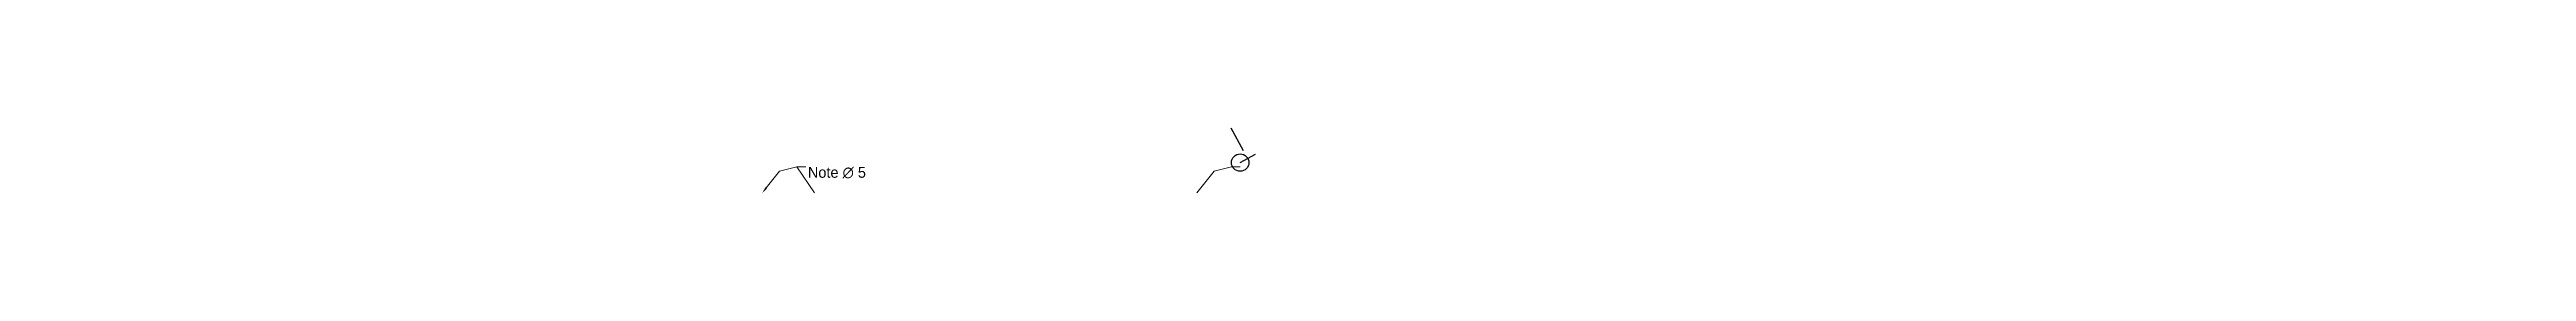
# Model space of a CAD drawing. Extents: x -164 to 406, y 0 to 15.
import ezdxf
from ezdxf import colors
from ezdxf.entities.mleader import LeaderData, LeaderLine
from ezdxf.math import Vec2, Vec3

# ---------------------------------------------------------------- set-up
doc = ezdxf.new("R2010")
doc.units = 0
doc.layers.add('VIPRS_G13', color=7, linetype='Continuous')

# ---------------------------------------------------------------- blocks, each defined once
blk = doc.blocks.new('VIPRS_G13_ML_CONTENT')
blk.add_line((0, 0), (2, 0))
blk.add_circle((0, 0), 1)
blk = doc.blocks.new('VIPRS_G13_ML_INNER')
blk.add_line((0, 0), (0, 3))
blk = doc.blocks.new('VIPRS_G13_ML_NESTED')
blk.add_blockref('VIPRS_G13_ML_INNER', (1, 1))
blk = doc.blocks.new('VIPRS_G13_ML_BLK')
ml = blk.add_multileader_mtext('Standard')
ml.set_content('framed')
ml.set_leader_properties(linetype='ByLayer', lineweight=0)
ml.build(insert=Vec2(0, 0))
ml.multileader.update_dxf_attribs({"text_left_attachment_type": 0, "text_right_attachment_type": 0, "text_top_attachment_type": 0, "text_bottom_attachment_type": 0, "dogleg_length": 2, "arrow_head_size": 1.5})
ctx = ml.context
ctx.base_point, ctx.char_height, ctx.arrow_head_size, ctx.landing_gap_size, ctx.plane_x_axis, ctx.plane_y_axis = Vec3(0, 0), 2.5, 1.5, 0.5, Vec3(0, 0), Vec3(0, 0)
ctx.left_attachment, ctx.right_attachment, ctx.top_attachment, ctx.bottom_attachment = 0, 0, 0, 0
notes = []
notes.append((ctx, [(0, (1, 1, 0), (108, 6), (1, 0), 2, [(0, [(100, 0), (104, 5), (108, 6)], 0, [])])]))
ctx.mtext.insert, ctx.mtext.rotation, ctx.mtext.alignment, ctx.mtext.line_spacing_factor, ctx.mtext.line_spacing_style, ctx.mtext.flow_direction = Vec3(110.5, 6), 0.25, 0, 0, 0, 0
for ctx, leaders in notes:
    for number, flags, end, landing, length, lines in leaders:
        leader = LeaderData()
        leader.index, (leader.has_last_leader_line, leader.has_dogleg_vector, leader.attachment_direction) = number, flags
        leader.last_leader_point, leader.dogleg_vector, leader.dogleg_length = Vec3(end), Vec3(landing), length
        for number, points, colour, breaks in lines:
            line = LeaderLine()
            line.index, line.vertices, line.color, line.breaks = number, Vec3.list(points), colors.encode_raw_color(colour), breaks
            leader.lines.append(line)
        ctx.leaders.append(leader)

msp = doc.modelspace()

# ---------------------------------------------------------------- block references
at = {"layer": 'VIPRS_G13', "xscale": 3, "yscale": 1.5}
msp.add_blockref('VIPRS_G13_ML_BLK', (40, 0), dxfattribs=at)

# ---------------------------------------------------------------- leaders
at = {"layer": 'VIPRS_G13'}
ml = msp.add_multileader_block('Standard', dxfattribs=at)
ml.set_content('VIPRS_G13_ML_NESTED', scale=2)
ml.set_leader_properties(linetype='ByLayer', lineweight=0)
ml.build(insert=Vec2(0, 0))
ml.multileader.update_dxf_attribs({"has_dogleg": 0, "text_left_attachment_type": 0, "text_right_attachment_type": 0, "text_top_attachment_type": 0, "text_bottom_attachment_type": 0, "dogleg_length": 2, "arrow_head_size": 0})
ctx = ml.context
ctx.base_point, ctx.char_height, ctx.arrow_head_size, ctx.landing_gap_size, ctx.plane_x_axis, ctx.plane_y_axis = Vec3(0, 0), 2.5, 0, 0.5, Vec3(0, 0), Vec3(0, 0)
ctx.left_attachment, ctx.right_attachment, ctx.top_attachment, ctx.bottom_attachment = 0, 0, 0, 0
notes = []
notes.append((ctx, [(0, (1, 1, 0), (108, 6), (1, 0), 2, [(0, [(100, 0), (104, 5), (108, 6)], 0, [])])]))
ctx.block.insert, ctx.block.rotation = Vec3(110, 7), 0.5
ml = msp.add_multileader_mtext('Standard', dxfattribs=at)
ml.set_content('Note ∅ 5')
ml.set_leader_properties(linetype='ByLayer', lineweight=0)
ml.build(insert=Vec2(0, 0))
ml.multileader.update_dxf_attribs({"text_left_attachment_type": 0, "text_right_attachment_type": 0, "text_top_attachment_type": 0, "text_bottom_attachment_type": 0, "dogleg_length": 2, "arrow_head_size": 1.5})
ctx = ml.context
ctx.base_point, ctx.char_height, ctx.arrow_head_size, ctx.landing_gap_size, ctx.plane_x_axis, ctx.plane_y_axis = Vec3(0, 0), 2.5, 1.5, 0.5, Vec3(0, 0), Vec3(0, 0)
ctx.left_attachment, ctx.right_attachment, ctx.top_attachment, ctx.bottom_attachment = 0, 0, 0, 0
notes.append((ctx, [(0, (1, 1, 0), (8, 6), (1, 0), 2, [(0, [(0, 0), (4, 5), (8, 6), (12, 0), (8, 6)], 0, [])])]))
ctx.mtext.insert, ctx.mtext.rotation, ctx.mtext.alignment, ctx.mtext.line_spacing_factor, ctx.mtext.line_spacing_style, ctx.mtext.flow_direction = Vec3(10.5, 6), 0.25, 0, 0, 0, 0
ml = msp.add_multileader_block('Standard', dxfattribs=at)
ml.set_content('VIPRS_G13_ML_CONTENT', scale=2)
ml.set_leader_properties(linetype='ByLayer', lineweight=0)
ml.build(insert=Vec2(0, 0))
ml.multileader.update_dxf_attribs({"has_dogleg": 0, "text_left_attachment_type": 0, "text_right_attachment_type": 0, "text_top_attachment_type": 0, "text_bottom_attachment_type": 0, "dogleg_length": 2, "arrow_head_size": 0})
ctx = ml.context
ctx.base_point, ctx.char_height, ctx.arrow_head_size, ctx.landing_gap_size, ctx.plane_x_axis, ctx.plane_y_axis = Vec3(0, 0), 2.5, 0, 0.5, Vec3(0, 0), Vec3(0, 0)
ctx.left_attachment, ctx.right_attachment, ctx.top_attachment, ctx.bottom_attachment = 0, 0, 0, 0
notes.append((ctx, [(0, (1, 1, 0), (108, 6), (1, 0), 2, [(0, [(100, 0), (104, 5), (108, 6)], 0, [])])]))
ctx.block.insert, ctx.block.rotation = Vec3(110, 7), 0.5
for ctx, leaders in notes:
    for number, flags, end, landing, length, lines in leaders:
        leader = LeaderData()
        leader.index, (leader.has_last_leader_line, leader.has_dogleg_vector, leader.attachment_direction) = number, flags
        leader.last_leader_point, leader.dogleg_vector, leader.dogleg_length = Vec3(end), Vec3(landing), length
        for number, points, colour, breaks in lines:
            line = LeaderLine()
            line.index, line.vertices, line.color, line.breaks = number, Vec3.list(points), colors.encode_raw_color(colour), breaks
            leader.lines.append(line)
        ctx.leaders.append(leader)

doc.saveas('drawing.dxf')
